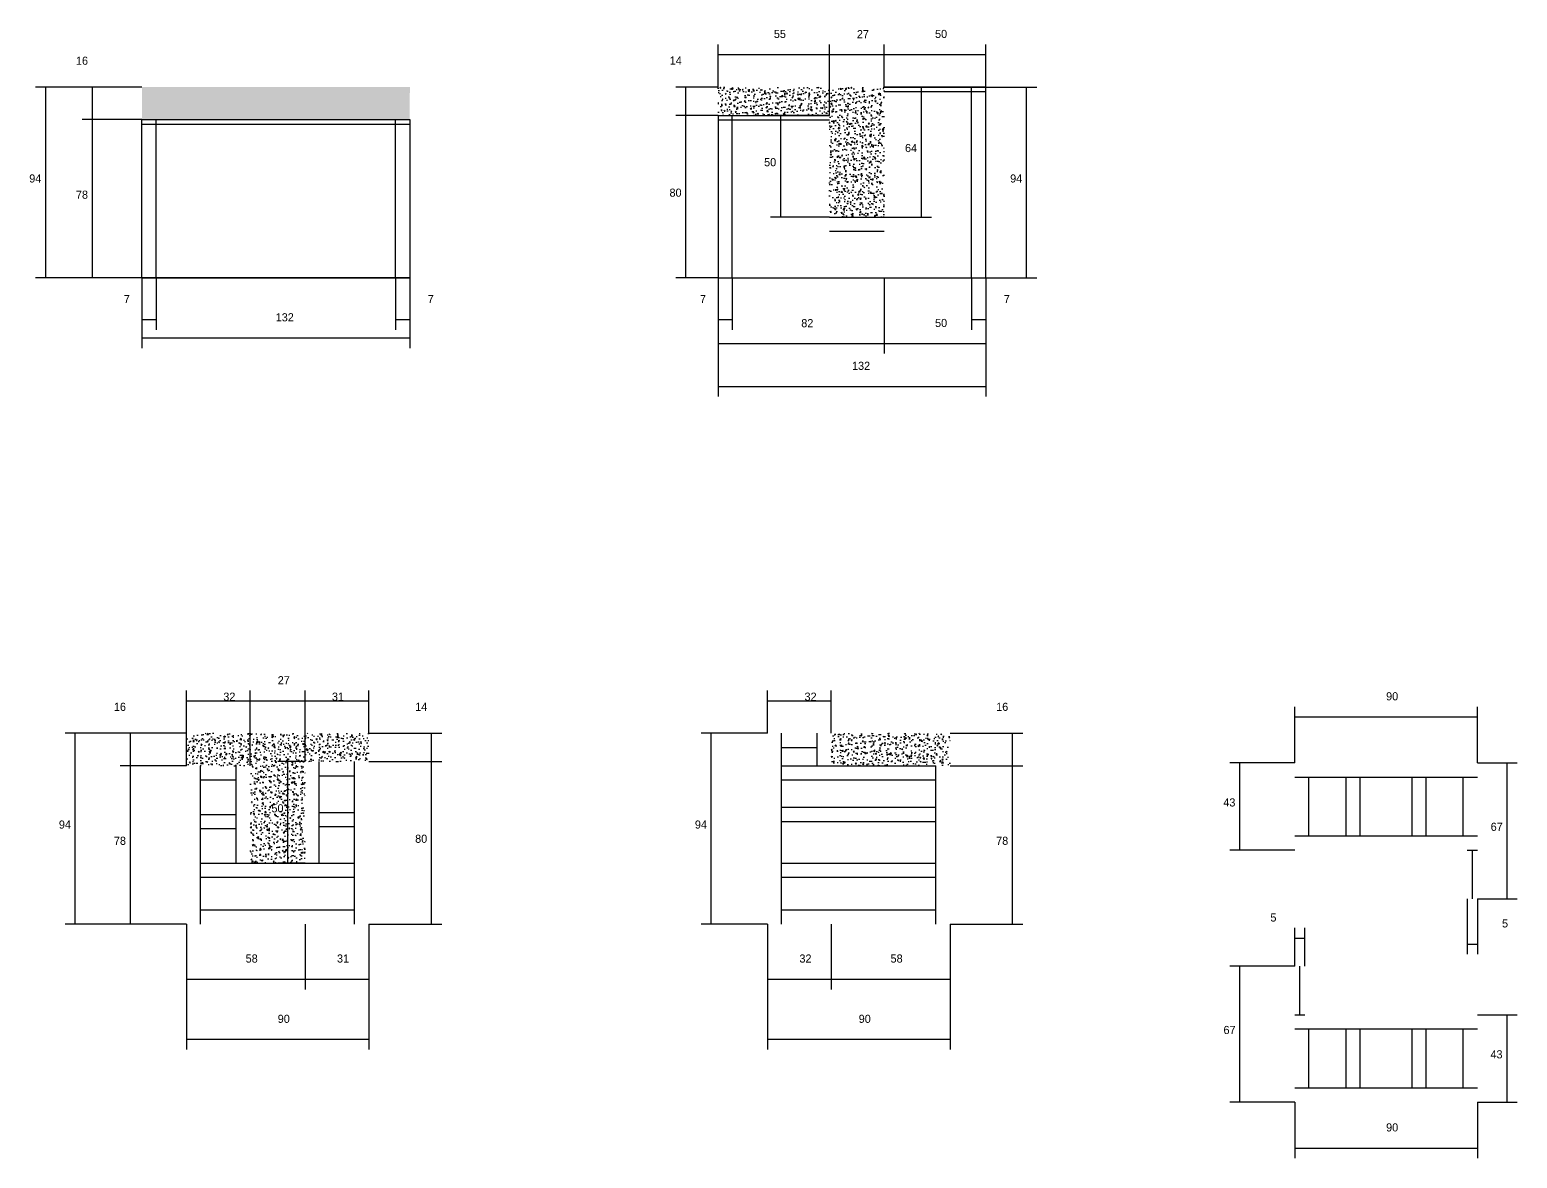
# Model space of a CAD drawing. Header units: metres. Extents: x 3887 to 5656, y 1753 to 2309.
# Drawn here: x 4923 to 5656, y 1753 to 2309 of the extents above; entities that cross this region are included whole.
import ezdxf

# ---------------------------------------------------------------- set-up
doc = ezdxf.new("R2010")
doc.units = ezdxf.units.M
for name, color, linetype in [('COTA', 241, 'Continuous'), ('Painéis', 200, 'Continuous'), ('SARR_2.2x7', 40, 'Continuous'), ('SARR_EDITAR', 141, 'Continuous')]:
    doc.layers.add(name, color=color, linetype=linetype)

msp = doc.modelspace()

# ---------------------------------------------------------------- hatches: boundary and pattern name
at = {"layer": 'COTA'}
h = msp.add_hatch(dxfattribs=at)
h.set_pattern_fill('AR-CONC', scale=0.03)
h.paths.add_polyline_path([(5110.5, 2280.6), (4978.5, 2280.6), (4978.5, 2264.6), (5110.4, 2264.6)])
h = msp.add_hatch(dxfattribs=at)
h.set_pattern_fill('AR-CONC', scale=0.03)
h.paths.add_polyline_path([(5317.2, 2266.6), (5262.3, 2266.6), (5262.3, 2266.6), (5262.3, 2280.6), (5262.3, 2280.6), (5344.2, 2280.6), (5344.2, 2280.6), (5344.2, 2216.6), (5344.2, 2216.6), (5317.2, 2216.6), (5317.2, 2216.6), (5317.2, 2266.6)])
h = msp.add_hatch(dxfattribs=at)
h.set_pattern_fill('AR-CONC', scale=0.03)
h.paths.add_polyline_path([(5031.9, 1946.3), (5031.9, 1898.3), (5031.9, 1898.3), (5058.9, 1898.3), (5058.9, 1898.3), (5058.9, 1948.3), (5058.9, 1948.3), (5090.3, 1948.3), (5090.3, 1948.3), (5090.3, 1962.3), (5090.3, 1962.3), (5000.4, 1962.3), (5000.4, 1962.3), (5000.4, 1946.3), (5000.4, 1946.3), (5031.9, 1946.3)])
h = msp.add_hatch(dxfattribs=at)
h.set_pattern_fill('AR-CONC', scale=0.03)
h.paths.add_polyline_path([(5318.1, 1946.3), (5376.6, 1946.3), (5376.6, 1946.3), (5376.6, 1962.3), (5376.6, 1962.3), (5318.1, 1962.3), (5318.1, 1962.3), (5318.1, 1946.3)])

# ---------------------------------------------------------------- linework, layer by layer
for p, q in [((5262.3, 2280.6), (5262.3, 2301.6)), ((5317.2, 2266.6), (5317.2, 2301.6)), ((5317.2, 2266.6), (5317.2, 2301.6)), ((5344.2, 2280.6), (5344.2, 2301.6)), ((5344.2, 2280.6), (5344.2, 2301.6)), ((5394.2, 2280.6), (5394.2, 2301.6)), ((5262.3, 2296.6), (5317.2, 2296.6)), ((5317.2, 2296.6), (5344.2, 2296.6)), ((5344.2, 2296.6), (5394.2, 2296.6)), ((4978.5, 2280.6), (4926.1, 2280.6)), ((4931.1, 2186.6), (4931.1, 2280.6)), ((4978.5, 2280.6), (4949.1, 2280.6)), ((4954.1, 2264.6), (4954.1, 2280.6)), ((5262.3, 2280.6), (5241.5, 2280.6)), ((5246.5, 2266.6), (5246.5, 2280.6)), ((5344.2, 2280.6), (5367.5, 2280.6)), ((5362.5, 2216.6), (5362.5, 2280.6)), ((5394.2, 2280.6), (5419.3, 2280.6)), ((5414.3, 2186.6), (5414.3, 2280.6)), ((4978.5, 2264.6), (4949.1, 2264.6)), ((4978.5, 2264.6), (4949.1, 2264.6)), ((4954.1, 2186.6), (4954.1, 2264.6)), ((5262.3, 2266.6), (5241.5, 2266.6)), ((5262.3, 2266.6), (5241.5, 2266.6)), ((5246.5, 2186.6), (5246.5, 2266.6)), ((5317.2, 2266.6), (5288.2, 2266.6)), ((5293.2, 2216.6), (5293.2, 2266.6)), ((5317.2, 2216.6), (5288.2, 2216.6)), ((5344.2, 2216.6), (5367.5, 2216.6)), ((4978.5, 2186.6), (4926.1, 2186.6)), ((4978.5, 2186.6), (4949.1, 2186.6)), ((4978.5, 2186.6), (4978.5, 2152)), ((4978.5, 2186.6), (4978.5, 2161.1)), ((4985.5, 2186.6), (4985.5, 2161.1)), ((5103.4, 2186.6), (5103.4, 2161.1)), ((5110.4, 2186.6), (5110.4, 2152)), ((5110.4, 2186.6), (5110.4, 2161.1)), ((5262.3, 2186.6), (5241.5, 2186.6)), ((5262.3, 2186.6), (5262.3, 2128.1)), ((5262.3, 2186.6), (5262.3, 2161.1)), ((5262.3, 2186.6), (5262.3, 2149.3)), ((5269.3, 2186.6), (5269.3, 2161.1)), ((5344.2, 2186.6), (5344.2, 2149.3)), ((5344.2, 2186.6), (5344.2, 2149.3)), ((5387.2, 2186.6), (5387.2, 2161.1)), ((5394.2, 2186.6), (5394.2, 2128.1)), ((5394.2, 2186.6), (5394.2, 2161.1)), ((5394.2, 2186.6), (5419.3, 2186.6)), ((5394.2, 2186.6), (5394.2, 2149.3)), ((4978.5, 2166.1), (4985.5, 2166.1)), ((5103.4, 2166.1), (5110.4, 2166.1)), ((5262.3, 2166.1), (5269.3, 2166.1)), ((5387.2, 2166.1), (5394.2, 2166.1)), ((4978.5, 2157), (5110.4, 2157)), ((5262.3, 2154.3), (5344.2, 2154.3)), ((5344.2, 2154.3), (5394.2, 2154.3)), ((5262.3, 2133.1), (5394.2, 2133.1)), ((5000.4, 1946.3), (5000.4, 1983.3)), ((5031.9, 1946.3), (5031.9, 1983.3)), ((5031.9, 1946.3), (5031.9, 1983.3)), ((5058.9, 1948.3), (5058.9, 1983.3)), ((5058.9, 1948.3), (5058.9, 1983.3)), ((5090.3, 1962.3), (5090.3, 1983.3)), ((5286.6, 1962.3), (5286.6, 1983.3)), ((5318.1, 1962.3), (5318.1, 1983.3)), ((5000.4, 1978.3), (5031.9, 1978.3)), ((5031.9, 1978.3), (5058.9, 1978.3)), ((5058.9, 1978.3), (5090.3, 1978.3)), ((5286.6, 1978.3), (5318.1, 1978.3)), ((5546.4, 1947.7), (5546.4, 1975.3)), ((5636.4, 1947.7), (5636.4, 1975.3)), ((5546.4, 1970.3), (5636.4, 1970.3)), ((5000.4, 1962.3), (4940.7, 1962.3)), ((4945.7, 1868.3), (4945.7, 1962.3)), ((5000.4, 1962.3), (4967.8, 1962.3)), ((4972.8, 1946.3), (4972.8, 1962.3)), ((5090.3, 1962.3), (5126.2, 1962.3)), ((5121.2, 1948.3), (5121.2, 1962.3)), ((5286.6, 1962.3), (5254, 1962.3)), ((5259, 1868.3), (5259, 1962.3)), ((5376.6, 1962.3), (5412.4, 1962.3)), ((5407.4, 1946.3), (5407.4, 1962.3)), ((5000.4, 1946.3), (4967.8, 1946.3)), ((5000.4, 1946.3), (4967.8, 1946.3)), ((4972.8, 1868.3), (4972.8, 1946.3)), ((5058.9, 1948.3), (5045.4, 1948.3)), ((5050.4, 1898.3), (5050.4, 1948.3)), ((5090.3, 1948.3), (5126.2, 1948.3)), ((5090.3, 1948.3), (5126.2, 1948.3)), ((5121.2, 1868.3), (5121.2, 1948.3)), ((5376.6, 1946.3), (5412.4, 1946.3)), ((5376.6, 1946.3), (5412.4, 1946.3)), ((5407.4, 1868.3), (5407.4, 1946.3)), ((5546.4, 1947.7), (5514.4, 1947.7)), ((5519.4, 1904.7), (5519.4, 1947.7)), ((5636.4, 1947.7), (5656, 1947.7)), ((5651, 1880.7), (5651, 1947.7)), ((5058.9, 1898.3), (5045.4, 1898.3)), ((5546.4, 1904.7), (5514.4, 1904.7)), ((5631.4, 1880.7), (5631.4, 1853.4)), ((5636.4, 1880.7), (5656, 1880.7)), ((5636.4, 1880.7), (5636.4, 1853.4)), ((5000.4, 1868.3), (4940.7, 1868.3)), ((5000.4, 1868.3), (4967.8, 1868.3)), ((5000.4, 1868.3), (5000.4, 1806.5)), ((5000.4, 1868.3), (5000.4, 1836.1)), ((5058.9, 1868.3), (5058.9, 1836.1)), ((5058.9, 1868.3), (5058.9, 1836.1)), ((5090.3, 1868.3), (5090.3, 1806.5)), ((5090.3, 1868.3), (5126.2, 1868.3)), ((5090.3, 1868.3), (5090.3, 1836.1)), ((5286.6, 1868.3), (5254, 1868.3)), ((5286.6, 1868.3), (5286.6, 1806.5)), ((5286.6, 1868.3), (5286.6, 1836.1)), ((5318.1, 1868.3), (5318.1, 1836.1)), ((5318.1, 1868.3), (5318.1, 1836.1)), ((5376.6, 1868.3), (5376.6, 1806.5)), ((5376.6, 1868.3), (5412.4, 1868.3)), ((5376.6, 1868.3), (5376.6, 1836.1)), ((5546.4, 1847.6), (5546.4, 1866.4)), ((5546.4, 1861.4), (5551.4, 1861.4)), ((5551.4, 1847.6), (5551.4, 1866.4)), ((5631.4, 1858.4), (5636.4, 1858.4)), ((5546.4, 1847.6), (5514.4, 1847.6)), ((5519.4, 1780.6), (5519.4, 1847.6)), ((5000.4, 1841.1), (5058.9, 1841.1)), ((5058.9, 1841.1), (5090.3, 1841.1)), ((5286.6, 1841.1), (5318.1, 1841.1)), ((5318.1, 1841.1), (5376.6, 1841.1)), ((5636.4, 1823.6), (5656, 1823.6)), ((5651, 1780.6), (5651, 1823.6)), ((5000.4, 1811.5), (5090.3, 1811.5)), ((5286.6, 1811.5), (5376.6, 1811.5)), ((5546.4, 1780.6), (5514.4, 1780.6)), ((5546.4, 1780.6), (5546.4, 1752.9)), ((5636.4, 1780.6), (5656, 1780.6)), ((5636.4, 1780.6), (5636.4, 1752.9)), ((5546.4, 1757.9), (5636.4, 1757.9))]:
    msp.add_line(p, q, dxfattribs=at)
at = {"layer": 'Painéis'}
for p, q in [((5344.2, 2280.6), (5394.2, 2280.6)), ((4978.5, 2264.6), (5110.4, 2264.6)), ((5262.3, 2266.6), (5317.2, 2266.6)), ((5317.2, 2216.6), (5344.2, 2216.6)), ((4978.5, 2186.6), (5110.4, 2186.6)), ((5262.3, 2186.6), (5394.2, 2186.6))]:
    msp.add_line(p, q, dxfattribs=at)
msp.add_lwpolyline([(5262.3, 2266.6), (5262.3, 2186.6), (5394.2, 2186.6), (5394.2, 2280.6), (5344.2, 2280.6)], dxfattribs=at)
msp.add_lwpolyline([(4978.5, 2264.6), (5110.4, 2264.6), (5110.4, 2186.6), (4978.5, 2186.6)], close=True, dxfattribs=at)
at = {"layer": 'SARR_2.2x7'}
for p, q in [((5387.2, 2186.6), (5387.2, 2280.6)), ((5344.2, 2278.4), (5394.2, 2278.4)), ((4985.5, 2186.6), (4985.5, 2264.6)), ((5103.4, 2186.6), (5103.4, 2264.6)), ((5262.2, 2264.4), (5317.2, 2264.4)), ((5269.3, 2186.6), (5269.3, 2266.6)), ((4978.5, 2262.4), (5110.4, 2262.4)), ((5317.2, 2209.6), (5344.2, 2209.6)), ((5293.6, 1868.3), (5293.6, 1962.3)), ((5311.1, 1946.3), (5311.1, 1962.3)), ((5293.6, 1955.3), (5311.1, 1955.3)), ((5007.4, 1868.3), (5007.4, 1946.3)), ((5024.9, 1898.3), (5024.9, 1946.3)), ((5065.9, 1898.3), (5065.9, 1948.3)), ((5083.3, 1868.3), (5083.3, 1948.3)), ((5293.6, 1946.3), (5318.1, 1946.3)), ((5318.1, 1946.3), (5369.6, 1946.3)), ((5369.6, 1868.3), (5369.6, 1946.3)), ((5007.4, 1939.3), (5024.9, 1939.3)), ((5065.9, 1941.3), (5083.3, 1941.3)), ((5293.6, 1939.3), (5318.1, 1939.3)), ((5318.1, 1939.3), (5369.6, 1939.3)), ((5546.4, 1940.7), (5636.4, 1940.7)), ((5553.4, 1911.7), (5553.4, 1940.7)), ((5571.7, 1911.7), (5571.7, 1940.7)), ((5578.7, 1911.7), (5578.7, 1940.7)), ((5604.2, 1911.7), (5604.2, 1940.7)), ((5611.2, 1911.7), (5611.2, 1940.7)), ((5629.4, 1911.7), (5629.4, 1940.7)), ((5007.4, 1922.3), (5024.9, 1922.3)), ((5065.9, 1923.3), (5083.3, 1923.3)), ((5293.6, 1925.8), (5318.1, 1925.8)), ((5318.1, 1925.8), (5369.6, 1925.8)), ((5007.4, 1915.3), (5024.9, 1915.3)), ((5065.9, 1916.3), (5083.3, 1916.3)), ((5293.6, 1918.8), (5318.1, 1918.8)), ((5318.1, 1918.8), (5369.6, 1918.8)), ((5546.4, 1911.7), (5636.4, 1911.7)), ((5007.4, 1898.3), (5058.9, 1898.3)), ((5058.9, 1898.3), (5083.3, 1898.3)), ((5293.6, 1898.3), (5318.1, 1898.3)), ((5318.1, 1898.3), (5369.6, 1898.3)), ((5007.4, 1891.3), (5058.9, 1891.3)), ((5058.9, 1891.3), (5083.3, 1891.3)), ((5293.6, 1891.3), (5318.1, 1891.3)), ((5318.1, 1891.3), (5369.6, 1891.3)), ((5007.4, 1875.3), (5058.9, 1875.3)), ((5058.9, 1875.3), (5083.3, 1875.3)), ((5293.6, 1875.3), (5318.1, 1875.3)), ((5318.1, 1875.3), (5369.6, 1875.3)), ((5546.4, 1816.6), (5636.4, 1816.6)), ((5553.4, 1787.6), (5553.4, 1816.6)), ((5571.7, 1787.6), (5571.7, 1816.6)), ((5578.7, 1787.6), (5578.7, 1816.6)), ((5604.2, 1787.6), (5604.2, 1816.6)), ((5611.2, 1787.6), (5611.2, 1816.6)), ((5629.4, 1787.6), (5629.4, 1816.6)), ((5546.4, 1787.6), (5636.4, 1787.6))]:
    msp.add_line(p, q, dxfattribs=at)
at = {"layer": 'SARR_EDITAR'}
for p, q in [((5631.4, 1904.7), (5636.4, 1904.7)), ((5633.9, 1880.7), (5633.9, 1904.7)), ((5548.9, 1823.6), (5548.9, 1847.6)), ((5546.4, 1823.6), (5551.4, 1823.6))]:
    msp.add_line(p, q, dxfattribs=at)

# ---------------------------------------------------------------- texts
at = {"layer": 'COTA'}
for s, p in [('55', (5289.8, 2304.8)), ('27', (5330.7, 2304.7)), ('50', (5369.2, 2304.8)), ('16', (4946, 2291.6)), ('14', (5238.5, 2291.7)), ('64', (5354.4, 2248.6)), ('50', (5285, 2241.6)), ('94', (4923, 2233.6)), ('94', (5406.2, 2233.6)), ('78', (4946, 2225.6)), ('80', (5238.4, 2226.6)), ('7', (4969.6, 2174.2)), ('7', (5119.3, 2174.2)), ('7', (5253.4, 2174.2)), ('7', (5403.1, 2174.2)), ('132', (5044.4, 2165.2)), ('82', (5303.3, 2162.3)), ('50', (5369.2, 2162.4)), ('132', (5328.3, 2141.3)), ('27', (5045.4, 1986.4)), ('32', (5018.6, 1978.3)), ('31', (5072.1, 1978.3)), ('32', (5304.9, 1978.3)), ('90', (5591.4, 1978.5)), ('16', (4964.7, 1973.3)), ('14', (5113.1, 1973.3)), ('16', (5399.3, 1973.3)), ('50', (5042.3, 1923.3)), ('43', (5511.2, 1926.2)), ('94', (4937.6, 1915.3)), ('94', (5250.9, 1915.3)), ('67', (5642.9, 1914.2)), ('78', (4964.7, 1907.3)), ('80', (5113.1, 1908.3)), ('78', (5399.3, 1907.3)), ('5', (5534.4, 1869.5)), ('5', (5648.5, 1866.6)), ('58', (5029.6, 1849.3)), ('31', (5074.6, 1849.3)), ('32', (5302.4, 1849.3)), ('58', (5347.3, 1849.3)), ('90', (5045.4, 1819.6)), ('90', (5331.6, 1819.6)), ('67', (5511.3, 1814.1)), ('43', (5642.8, 1802.1)), ('90', (5591.4, 1766.1))]:
    msp.add_text(s, height=4, dxfattribs=at).set_placement(p)

doc.saveas('drawing.dxf')
